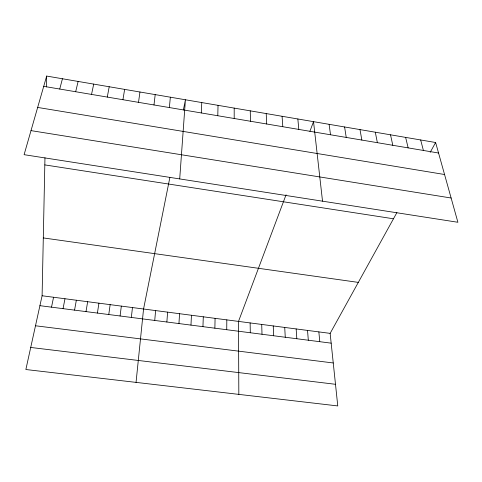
<?xml version="1.0" encoding="UTF-8"?>
<svg xmlns="http://www.w3.org/2000/svg" width="482" height="482" viewBox="0 0 482 482"><rect width="100%" height="100%" fill="white"/><g stroke="black" fill="none" stroke-linecap="round" stroke-linejoin="round"><path stroke-width="0.72" d="M234.192 118.506L234.192 108.107M226.733 329.718L226.817 319.879M396.885 212.604L330.14 333.369L337.768 405.934L25.865 369.519L42.097 295.761L44.965 157.753M46.441 86.917L46.664 76.066L435.62 142.515L457.9 222.274L24.1 154.674L46.664 76.066M214.87 328.194L215.08 318.349M217.786 115.734L218.039 105.341M202.946 326.657L203.29 316.807M190.974 325.115L191.45 315.264M201.283 112.945L201.777 102.564M178.949 323.567L179.557 313.71M179.702 178.924L185.425 99.774L183.383 109.956M166.868 322.012L167.609 312.149M154.734 320.452L155.608 310.583M169.369 107.558L170.351 97.195M136.045 382.383L143.558 309.01L169.881 177.436M131.333 317.439L132.472 307.558M153.981 104.956L155.198 94.611M120.072 315.993L121.337 306.106M138.503 102.347L139.961 92.002M108.763 314.535L110.155 304.648M97.412 313.071L98.93 303.178M122.934 99.714L124.633 89.387M86.007 311.607L87.658 301.708M74.559 310.131L76.343 300.232M107.275 97.069L109.215 86.754M63.058 308.655L64.974 298.75M51.514 307.167L53.562 297.255M91.526 94.412L93.713 84.103M75.68 91.737L78.12 81.44M59.744 89.043L62.437 78.759M286.055 194.8L238.5 321.404L238.831 394.384M309.896 131.321L313.529 121.657L322.524 201.181M430.185 152.348L435.62 142.515M30.721 347.456L335.496 384.293M35.493 325.772L333.255 362.97M39.916 305.672L331.17 343.16M42.097 295.761L330.14 333.369M43.302 237.921L358.313 282.392M44.82 164.904L393.469 218.786M31.005 130.622L451.122 198.012M37.662 107.432L444.555 174.508M43.717 86.338L438.554 153.017M420.672 139.967L423.395 150.456M405.633 137.394L408.146 147.884M390.51 134.809L392.806 145.293M375.297 132.213L377.376 142.684M359.994 129.598L361.849 140.063M344.594 126.965L346.233 137.424M329.11 124.32L330.519 134.773M318.861 331.899L319.771 341.696M297.852 118.982L298.804 129.417M307.528 330.417L308.323 340.22M282.084 116.289L282.795 126.712M296.153 328.935L296.822 338.738M284.723 327.441L285.266 337.249M266.215 113.577L266.697 123.995M273.24 325.94L273.662 335.761M261.714 324.434L262.009 334.261M250.254 110.848L250.495 121.259M250.128 322.922L250.303 332.755"/></g></svg>
